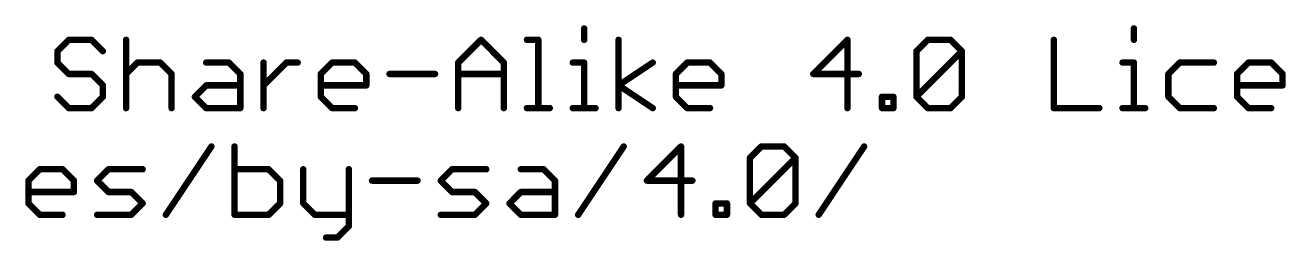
# Model space of a CAD drawing. Extents: x -119 to 13, y -18 to 17.
# Drawn here: x -46.44 to -16.4, y 2 to 7.13 of the extents above; entities that cross this region are included whole.
import ezdxf

# ---------------------------------------------------------------- set-up
doc = ezdxf.new("R2010")
doc.units = 0
doc.layers.add('51', color=53, linetype='CONTINUOUS')

msp = doc.modelspace()

# ---------------------------------------------------------------- linework, layer by layer
at = {"layer": '51', "const_width": 0.1524}
for points in [[(-33.12, 7.0544), (-33.12, 6.7832)], [(-20.0227, 7.0544), (-20.0227, 6.7832)], [(-45.3987, 6.7832), (-45.6698, 6.512)], [(-44.8563, 6.7832), (-45.3987, 6.7832)], [(-44.5852, 6.512), (-44.8563, 6.7832)], [(-44.0327, 6.7832), (-44.0327, 5.1562)], [(-36.1197, 6.2409), (-35.5774, 6.7832)], [(-35.5774, 6.7832), (-35.0351, 6.2409)], [(-34.4826, 6.7832), (-34.2114, 6.7832)], [(-34.2114, 6.7832), (-34.2114, 5.1562)], [(-32.2997, 5.1562), (-32.2997, 6.7832)], [(-26.8476, 6.7832), (-27.6611, 5.9697)], [(-26.8476, 5.1562), (-26.8476, 6.7832)], [(-25.2054, 6.512), (-24.9342, 6.7832)], [(-24.9342, 6.7832), (-24.3919, 6.7832)], [(-24.3919, 6.7832), (-24.1207, 6.512)], [(-21.9311, 6.7832), (-21.9311, 5.1562)], [(-45.6698, 6.512), (-45.6698, 6.2409)], [(-45.6698, 6.2409), (-45.3987, 5.9697)], [(-44.0327, 5.9697), (-43.7615, 6.2409)], [(-43.7615, 6.2409), (-43.2192, 6.2409)], [(-43.2192, 6.2409), (-42.948, 5.9697)], [(-42.1243, 6.2409), (-41.582, 6.2409)], [(-41.582, 6.2409), (-41.3109, 5.9697)], [(-40.7584, 5.1562), (-40.7584, 6.2409)], [(-40.7584, 5.6985), (-40.216, 6.2409)], [(-40.216, 6.2409), (-39.9449, 6.2409)], [(-39.3941, 5.9697), (-39.1229, 6.2409)], [(-39.1229, 6.2409), (-38.5806, 6.2409)], [(-38.5806, 6.2409), (-38.3094, 5.9697)], [(-36.1197, 5.1562), (-36.1197, 6.2409)], [(-35.0351, 6.2409), (-35.0351, 5.1562)], [(-33.3912, 6.2409), (-33.12, 6.2409)], [(-33.12, 6.2409), (-33.12, 5.1562)], [(-32.2997, 5.6985), (-31.4862, 6.2409)], [(-30.9354, 5.9697), (-30.6643, 6.2409)], [(-30.6643, 6.2409), (-30.1219, 6.2409)], [(-30.1219, 6.2409), (-29.8508, 5.9697)], [(-25.2054, 5.4274), (-25.2054, 6.512)], [(-25.2054, 5.4274), (-24.1207, 6.512)], [(-24.1207, 6.512), (-24.1207, 5.4274)], [(-20.2939, 6.2409), (-20.0227, 6.2409)], [(-20.0227, 6.2409), (-20.0227, 5.1562)], [(-18.9313, 6.2409), (-19.2025, 5.9697)], [(-18.1178, 6.2409), (-18.9313, 6.2409)], [(-17.5653, 5.9697), (-17.2941, 6.2409)], [(-17.2941, 6.2409), (-16.7518, 6.2409)], [(-16.7518, 6.2409), (-16.4807, 5.9697)], [(-45.3987, 5.9697), (-44.8563, 5.9697)], [(-44.8563, 5.9697), (-44.5852, 5.6985)], [(-42.948, 5.9697), (-42.948, 5.1562)], [(-41.3109, 5.9697), (-41.3109, 5.1562)], [(-39.3941, 5.4274), (-39.3941, 5.9697)], [(-38.3094, 5.9697), (-38.3094, 5.6985)], [(-37.7569, 5.9697), (-36.6722, 5.9697)], [(-36.1197, 5.9697), (-35.0351, 5.9697)], [(-30.9354, 5.4274), (-30.9354, 5.9697)], [(-29.8508, 5.9697), (-29.8508, 5.6985)], [(-27.6611, 5.9697), (-26.5764, 5.9697)], [(-19.2025, 5.9697), (-19.2025, 5.4274)], [(-17.5653, 5.4274), (-17.5653, 5.9697)], [(-16.4807, 5.9697), (-16.4807, 5.6985)], [(-44.5852, 5.6985), (-44.5852, 5.4274)], [(-42.3955, 5.4274), (-42.1243, 5.6985)], [(-42.1243, 5.6985), (-41.3109, 5.6985)], [(-38.3094, 5.6985), (-39.3941, 5.6985)], [(-31.4862, 5.1562), (-32.2997, 5.6985)], [(-29.8508, 5.6985), (-30.9354, 5.6985)], [(-16.4807, 5.6985), (-17.5653, 5.6985)], [(-45.3987, 5.1562), (-45.6698, 5.4274)], [(-44.5852, 5.4274), (-44.8563, 5.1562)], [(-42.1243, 5.1562), (-42.3955, 5.4274)], [(-39.1229, 5.1562), (-39.3941, 5.4274)], [(-30.6643, 5.1562), (-30.9354, 5.4274)], [(-26.024, 5.1562), (-26.024, 5.4274)], [(-26.024, 5.4274), (-25.7528, 5.4274)], [(-25.7528, 5.4274), (-25.7528, 5.1562)], [(-24.9342, 5.1562), (-25.2054, 5.4274)], [(-24.1207, 5.4274), (-24.3919, 5.1562)], [(-19.2025, 5.4274), (-18.9313, 5.1562)], [(-17.2941, 5.1562), (-17.5653, 5.4274)], [(-44.8563, 5.1562), (-45.3987, 5.1562)], [(-41.3109, 5.1562), (-42.1243, 5.1562)], [(-38.5806, 5.1562), (-39.1229, 5.1562)], [(-34.4826, 5.1562), (-33.9403, 5.1562)], [(-33.3912, 5.1562), (-32.8488, 5.1562)], [(-30.1219, 5.1562), (-30.6643, 5.1562)], [(-25.7528, 5.1562), (-26.024, 5.1562)], [(-24.3919, 5.1562), (-24.9342, 5.1562)], [(-21.9311, 5.1562), (-20.8464, 5.1562)], [(-20.2939, 5.1562), (-19.7516, 5.1562)], [(-18.9313, 5.1562), (-18.1178, 5.1562)], [(-16.7518, 5.1562), (-17.2941, 5.1562)], [(-43.0857, 2.6162), (-42.001, 4.2432)], [(-41.4485, 4.2432), (-41.4485, 2.6162)], [(-33.2627, 2.6162), (-32.1781, 4.2432)], [(-30.8121, 4.2432), (-31.6256, 3.4297)], [(-30.8121, 2.6162), (-30.8121, 4.2432)], [(-29.1699, 3.972), (-28.8987, 4.2432)], [(-28.8987, 4.2432), (-28.3564, 4.2432)], [(-28.3564, 4.2432), (-28.0852, 3.972)], [(-27.5327, 2.6162), (-26.448, 4.2432)], [(-29.1699, 2.8874), (-29.1699, 3.972)], [(-29.1699, 2.8874), (-28.0852, 3.972)], [(-28.0852, 3.972), (-28.0852, 2.8874)], [(-46.36, 3.4297), (-46.0888, 3.7009)], [(-46.0888, 3.7009), (-45.5465, 3.7009)], [(-45.5465, 3.7009), (-45.2753, 3.4297)], [(-44.7228, 3.4297), (-44.4517, 3.7009)], [(-44.4517, 3.7009), (-43.6382, 3.7009)], [(-40.635, 3.7009), (-41.4485, 3.7009)], [(-40.3639, 3.4297), (-40.635, 3.7009)], [(-39.8114, 3.7009), (-39.8114, 2.8874)], [(-38.7267, 3.7009), (-38.7267, 2.345)], [(-36.5371, 3.4297), (-36.2659, 3.7009)], [(-36.2659, 3.7009), (-35.4524, 3.7009)], [(-34.6287, 3.7009), (-34.0864, 3.7009)], [(-34.0864, 3.7009), (-33.8152, 3.4297)], [(-46.36, 2.8874), (-46.36, 3.4297)], [(-45.2753, 3.4297), (-45.2753, 3.1585)], [(-44.4517, 3.1585), (-44.7228, 3.4297)], [(-40.3639, 2.8874), (-40.3639, 3.4297)], [(-38.1742, 3.4297), (-37.0896, 3.4297)], [(-36.2659, 3.1585), (-36.5371, 3.4297)], [(-33.8152, 3.4297), (-33.8152, 2.6162)], [(-31.6256, 3.4297), (-30.5409, 3.4297)], [(-45.2753, 3.1585), (-46.36, 3.1585)], [(-43.9093, 3.1585), (-44.4517, 3.1585)], [(-43.6382, 2.8874), (-43.9093, 3.1585)], [(-35.7236, 3.1585), (-36.2659, 3.1585)], [(-35.4524, 2.8874), (-35.7236, 3.1585)], [(-34.8999, 2.8874), (-34.6287, 3.1585)], [(-34.6287, 3.1585), (-33.8152, 3.1585)], [(-46.0888, 2.6162), (-46.36, 2.8874)], [(-43.9093, 2.6162), (-43.6382, 2.8874)], [(-40.635, 2.6162), (-40.3639, 2.8874)], [(-39.8114, 2.8874), (-39.5402, 2.6162)], [(-35.7236, 2.6162), (-35.4524, 2.8874)], [(-34.6287, 2.6162), (-34.8999, 2.8874)], [(-29.9884, 2.6162), (-29.9884, 2.8874)], [(-29.9884, 2.8874), (-29.7173, 2.8874)], [(-29.7173, 2.8874), (-29.7173, 2.6162)], [(-28.8987, 2.6162), (-29.1699, 2.8874)], [(-28.0852, 2.8874), (-28.3564, 2.6162)], [(-45.5465, 2.6162), (-46.0888, 2.6162)], [(-44.7228, 2.6162), (-43.9093, 2.6162)], [(-41.4485, 2.6162), (-40.635, 2.6162)], [(-39.5402, 2.6162), (-38.7267, 2.6162)], [(-38.7267, 2.345), (-38.9979, 2.0739)], [(-36.5371, 2.6162), (-35.7236, 2.6162)], [(-33.8152, 2.6162), (-34.6287, 2.6162)], [(-29.7173, 2.6162), (-29.9884, 2.6162)], [(-28.3564, 2.6162), (-28.8987, 2.6162)], [(-38.9979, 2.0739), (-39.269, 2.0739)]]:
    msp.add_lwpolyline(points, dxfattribs=at)
at = {"layer": '51', "const_width": 0.0762}
for points in [[(-33.0819, 7.0544, 1), (-33.1581, 7.0544)], [(-19.9846, 7.0544, 1), (-20.0608, 7.0544)], [(-45.3987, 6.8213, 1), (-45.3987, 6.7451)], [(-45.3717, 6.7562, 1), (-45.4256, 6.8101)], [(-44.8294, 6.8101, 1), (-44.8833, 6.7562)], [(-44.8563, 6.7451, 1), (-44.8563, 6.8213)], [(-43.9946, 6.7832, 1), (-44.0708, 6.7832)], [(-35.5505, 6.8101, 1), (-35.6044, 6.7562)], [(-35.5505, 6.7562, 1), (-35.6044, 6.8101)], [(-34.4826, 6.8213, 1), (-34.4826, 6.7451)], [(-34.1733, 6.7832, 1), (-34.2495, 6.7832)], [(-34.2114, 6.7451, 1), (-34.2114, 6.8213)], [(-33.1581, 6.7832, 1), (-33.0819, 6.7832)], [(-32.2616, 6.7832, 1), (-32.3378, 6.7832)], [(-26.8095, 6.7832, 1), (-26.8857, 6.7832)], [(-26.8207, 6.7562, 1), (-26.8746, 6.8101)], [(-24.9342, 6.8213, 1), (-24.9342, 6.7451)], [(-24.9073, 6.7562, 1), (-24.9612, 6.8101)], [(-24.3649, 6.8101, 1), (-24.4188, 6.7562)], [(-24.3919, 6.7451, 1), (-24.3919, 6.8213)], [(-21.893, 6.7832, 1), (-21.9692, 6.7832)], [(-20.0608, 6.7832, 1), (-19.9846, 6.7832)], [(-45.6968, 6.539, 1), (-45.6429, 6.4851)], [(-45.6429, 6.2678, 1), (-45.6968, 6.2139)], [(-45.6317, 6.512, 1), (-45.7079, 6.512)], [(-44.6121, 6.4851, 1), (-44.5582, 6.539)], [(-43.7615, 6.279, 1), (-43.7615, 6.2028)], [(-43.7346, 6.2139, 1), (-43.7884, 6.2678)], [(-43.1922, 6.2678, 1), (-43.2461, 6.2139)], [(-43.2192, 6.2028, 1), (-43.2192, 6.279)], [(-42.1243, 6.279, 1), (-42.1243, 6.2028)], [(-41.5551, 6.2678, 1), (-41.609, 6.2139)], [(-41.582, 6.2028, 1), (-41.582, 6.279)], [(-40.7203, 6.2409, 1), (-40.7965, 6.2409)], [(-40.216, 6.279, 1), (-40.216, 6.2028)], [(-40.1891, 6.2139, 1), (-40.243, 6.2678)], [(-39.9449, 6.2028, 1), (-39.9449, 6.279)], [(-39.1229, 6.279, 1), (-39.1229, 6.2028)], [(-39.096, 6.2139, 1), (-39.1498, 6.2678)], [(-38.5536, 6.2678, 1), (-38.6075, 6.2139)], [(-38.5806, 6.2028, 1), (-38.5806, 6.279)], [(-36.0816, 6.2409, 1), (-36.1578, 6.2409)], [(-34.997, 6.2409, 1), (-35.0732, 6.2409)], [(-33.3912, 6.279, 1), (-33.3912, 6.2028)], [(-33.0819, 6.2409, 1), (-33.1581, 6.2409)], [(-33.12, 6.2028, 1), (-33.12, 6.279)], [(-31.4651, 6.2092, 1), (-31.5074, 6.2726)], [(-30.6643, 6.279, 1), (-30.6643, 6.2028)], [(-30.6373, 6.2139, 1), (-30.6912, 6.2678)], [(-30.095, 6.2678, 1), (-30.1489, 6.2139)], [(-30.1219, 6.2028, 1), (-30.1219, 6.279)], [(-25.1673, 6.512, 1), (-25.2435, 6.512)], [(-25.2323, 6.539, 1), (-25.1784, 6.4851)], [(-24.0826, 6.512, 1), (-24.1588, 6.512)], [(-24.0938, 6.4851, 1), (-24.1477, 6.539)], [(-24.1477, 6.4851, 1), (-24.0938, 6.539)], [(-20.2939, 6.279, 1), (-20.2939, 6.2028)], [(-19.9846, 6.2409, 1), (-20.0608, 6.2409)], [(-20.0227, 6.2028, 1), (-20.0227, 6.279)], [(-18.9313, 6.279, 1), (-18.9313, 6.2028)], [(-18.9044, 6.2139, 1), (-18.9582, 6.2678)], [(-18.1178, 6.2028, 1), (-18.1178, 6.279)], [(-17.2941, 6.279, 1), (-17.2941, 6.2028)], [(-17.2672, 6.2139, 1), (-17.3211, 6.2678)], [(-16.7249, 6.2678, 1), (-16.7788, 6.2139)], [(-16.7518, 6.2028, 1), (-16.7518, 6.279)], [(-45.7079, 6.2409, 1), (-45.6317, 6.2409)], [(-45.3987, 6.0078, 1), (-45.3987, 5.9316)], [(-45.4256, 5.9428, 1), (-45.3717, 5.9966)], [(-44.8294, 5.9966, 1), (-44.8833, 5.9428)], [(-44.8563, 5.9316, 1), (-44.8563, 6.0078)], [(-44.0596, 5.9966, 1), (-44.0057, 5.9428)], [(-42.9099, 5.9697, 1), (-42.9861, 5.9697)], [(-42.975, 5.9428, 1), (-42.9211, 5.9966)], [(-41.2728, 5.9697, 1), (-41.349, 5.9697)], [(-41.3378, 5.9428, 1), (-41.2839, 5.9966)], [(-39.356, 5.9697, 1), (-39.4322, 5.9697)], [(-39.421, 5.9966, 1), (-39.3671, 5.9428)], [(-38.2713, 5.9697, 1), (-38.3475, 5.9697)], [(-38.3363, 5.9428, 1), (-38.2825, 5.9966)], [(-37.7569, 6.0078, 1), (-37.7569, 5.9316)], [(-36.6722, 5.9316, 1), (-36.6722, 6.0078)], [(-36.1467, 6.2678, 1), (-36.0928, 6.2139)], [(-36.1197, 6.0078, 1), (-36.1197, 5.9316)], [(-35.062, 6.2139, 1), (-35.0081, 6.2678)], [(-35.0351, 5.9316, 1), (-35.0351, 6.0078)], [(-30.8973, 5.9697, 1), (-30.9735, 5.9697)], [(-30.9624, 5.9966, 1), (-30.9085, 5.9428)], [(-29.8127, 5.9697, 1), (-29.8889, 5.9697)], [(-29.8777, 5.9428, 1), (-29.8238, 5.9966)], [(-27.6611, 6.0078, 1), (-27.6611, 5.9316)], [(-27.688, 5.9966, 1), (-27.6342, 5.9428)], [(-26.5764, 5.9316, 1), (-26.5764, 6.0078)], [(-19.1644, 5.9697, 1), (-19.2406, 5.9697)], [(-19.2294, 5.9966, 1), (-19.1755, 5.9428)], [(-17.5272, 5.9697, 1), (-17.6034, 5.9697)], [(-17.5923, 5.9966, 1), (-17.5384, 5.9428)], [(-16.4426, 5.9697, 1), (-16.5188, 5.9697)], [(-16.5076, 5.9428, 1), (-16.4537, 5.9966)], [(-44.5471, 5.6985, 1), (-44.6233, 5.6985)], [(-44.6121, 5.6716, 1), (-44.5582, 5.7255)], [(-42.1243, 5.7366, 1), (-42.1243, 5.6604)], [(-42.0974, 5.6716, 1), (-42.1513, 5.7255)], [(-41.3109, 5.6604, 1), (-41.3109, 5.7366)], [(-40.7853, 5.7255, 1), (-40.7314, 5.6716)], [(-39.3941, 5.7366, 1), (-39.3941, 5.6604)], [(-38.3475, 5.6985, 1), (-38.2713, 5.6985)], [(-38.3094, 5.6604, 1), (-38.3094, 5.7366)], [(-32.2786, 5.7302, 1), (-32.3208, 5.6668)], [(-32.3208, 5.7302, 1), (-32.2786, 5.6668)], [(-30.9354, 5.7366, 1), (-30.9354, 5.6604)], [(-29.8889, 5.6985, 1), (-29.8127, 5.6985)], [(-29.8508, 5.6604, 1), (-29.8508, 5.7366)], [(-17.5653, 5.7366, 1), (-17.5653, 5.6604)], [(-16.5188, 5.6985, 1), (-16.4426, 5.6985)], [(-16.4807, 5.6604, 1), (-16.4807, 5.7366)], [(-45.6429, 5.4543, 1), (-45.6968, 5.4004)], [(-44.6233, 5.4274, 1), (-44.5471, 5.4274)], [(-44.5582, 5.4004, 1), (-44.6121, 5.4543)], [(-42.3686, 5.4543, 1), (-42.4225, 5.4004)], [(-42.4225, 5.4543, 1), (-42.3686, 5.4004)], [(-39.3671, 5.4543, 1), (-39.421, 5.4004)], [(-39.4322, 5.4274, 1), (-39.356, 5.4274)], [(-30.9085, 5.4543, 1), (-30.9624, 5.4004)], [(-30.9735, 5.4274, 1), (-30.8973, 5.4274)], [(-25.9859, 5.4274, 1), (-26.0621, 5.4274)], [(-26.024, 5.4655, 1), (-26.024, 5.3893)], [(-25.7147, 5.4274, 1), (-25.7909, 5.4274)], [(-25.7528, 5.3893, 1), (-25.7528, 5.4655)], [(-25.1784, 5.4543, 1), (-25.2323, 5.4004)], [(-25.2323, 5.4543, 1), (-25.1784, 5.4004)], [(-25.2435, 5.4274, 1), (-25.1673, 5.4274)], [(-24.1588, 5.4274, 1), (-24.0826, 5.4274)], [(-24.0938, 5.4004, 1), (-24.1477, 5.4543)], [(-19.1755, 5.4543, 1), (-19.2294, 5.4004)], [(-19.2406, 5.4274, 1), (-19.1644, 5.4274)], [(-17.5384, 5.4543, 1), (-17.5923, 5.4004)], [(-17.6034, 5.4274, 1), (-17.5272, 5.4274)], [(-45.3987, 5.1943, 1), (-45.3987, 5.1181)], [(-45.4256, 5.1293, 1), (-45.3717, 5.1831)], [(-44.8833, 5.1831, 1), (-44.8294, 5.1293)], [(-44.8563, 5.1181, 1), (-44.8563, 5.1943)], [(-44.0708, 5.1562, 1), (-43.9946, 5.1562)], [(-42.9861, 5.1562, 1), (-42.9099, 5.1562)], [(-42.1243, 5.1943, 1), (-42.1243, 5.1181)], [(-42.1513, 5.1293, 1), (-42.0974, 5.1831)], [(-41.349, 5.1562, 1), (-41.2728, 5.1562)], [(-41.3109, 5.1181, 1), (-41.3109, 5.1943)], [(-40.7965, 5.1562, 1), (-40.7203, 5.1562)], [(-39.1229, 5.1943, 1), (-39.1229, 5.1181)], [(-39.1498, 5.1293, 1), (-39.096, 5.1831)], [(-38.5806, 5.1181, 1), (-38.5806, 5.1943)], [(-36.1578, 5.1562, 1), (-36.0816, 5.1562)], [(-35.0732, 5.1562, 1), (-34.997, 5.1562)], [(-34.4826, 5.1943, 1), (-34.4826, 5.1181)], [(-34.2495, 5.1562, 1), (-34.1733, 5.1562)], [(-33.9403, 5.1181, 1), (-33.9403, 5.1943)], [(-33.3912, 5.1943, 1), (-33.3912, 5.1181)], [(-33.1581, 5.1562, 1), (-33.0819, 5.1562)], [(-32.8488, 5.1181, 1), (-32.8488, 5.1943)], [(-32.3378, 5.1562, 1), (-32.2616, 5.1562)], [(-31.5074, 5.1245, 1), (-31.4651, 5.1879)], [(-30.6643, 5.1943, 1), (-30.6643, 5.1181)], [(-30.6912, 5.1293, 1), (-30.6373, 5.1831)], [(-30.1219, 5.1181, 1), (-30.1219, 5.1943)], [(-26.8857, 5.1562, 1), (-26.8095, 5.1562)], [(-26.024, 5.1943, 1), (-26.024, 5.1181)], [(-26.0621, 5.1562, 1), (-25.9859, 5.1562)], [(-25.7909, 5.1562, 1), (-25.7147, 5.1562)], [(-25.7528, 5.1181, 1), (-25.7528, 5.1943)], [(-24.9342, 5.1943, 1), (-24.9342, 5.1181)], [(-24.9612, 5.1293, 1), (-24.9073, 5.1831)], [(-24.4188, 5.1831, 1), (-24.3649, 5.1293)], [(-24.3919, 5.1181, 1), (-24.3919, 5.1943)], [(-21.9311, 5.1943, 1), (-21.9311, 5.1181)], [(-21.9692, 5.1562, 1), (-21.893, 5.1562)], [(-20.8464, 5.1181, 1), (-20.8464, 5.1943)], [(-20.2939, 5.1943, 1), (-20.2939, 5.1181)], [(-20.0608, 5.1562, 1), (-19.9846, 5.1562)], [(-19.7516, 5.1181, 1), (-19.7516, 5.1943)], [(-18.9313, 5.1943, 1), (-18.9313, 5.1181)], [(-18.9582, 5.1293, 1), (-18.9044, 5.1831)], [(-18.1178, 5.1181, 1), (-18.1178, 5.1943)], [(-17.2941, 5.1943, 1), (-17.2941, 5.1181)], [(-17.3211, 5.1293, 1), (-17.2672, 5.1831)], [(-16.7518, 5.1181, 1), (-16.7518, 5.1943)], [(-41.9693, 4.2221, 1), (-42.0327, 4.2643)], [(-41.4104, 4.2432, 1), (-41.4866, 4.2432)], [(-32.1464, 4.2221, 1), (-32.2098, 4.2643)], [(-30.774, 4.2432, 1), (-30.8502, 4.2432)], [(-30.7852, 4.2162, 1), (-30.839, 4.2701)], [(-28.8987, 4.2813, 1), (-28.8987, 4.2051)], [(-28.8718, 4.2162, 1), (-28.9256, 4.2701)], [(-28.3294, 4.2701, 1), (-28.3833, 4.2162)], [(-28.3564, 4.2051, 1), (-28.3564, 4.2813)], [(-26.4163, 4.2221, 1), (-26.4797, 4.2643)], [(-29.1318, 3.972, 1), (-29.208, 3.972)], [(-29.1968, 3.999, 1), (-29.1429, 3.9451)], [(-28.0471, 3.972, 1), (-28.1233, 3.972)], [(-28.0583, 3.9451, 1), (-28.1121, 3.999)], [(-28.1121, 3.9451, 1), (-28.0583, 3.999)], [(-46.0888, 3.739, 1), (-46.0888, 3.6628)], [(-46.0619, 3.6739, 1), (-46.1158, 3.7278)], [(-45.5196, 3.7278, 1), (-45.5734, 3.6739)], [(-45.5465, 3.6628, 1), (-45.5465, 3.739)], [(-44.4517, 3.739, 1), (-44.4517, 3.6628)], [(-44.4247, 3.6739, 1), (-44.4786, 3.7278)], [(-43.6382, 3.6628, 1), (-43.6382, 3.739)], [(-41.4485, 3.739, 1), (-41.4485, 3.6628)], [(-40.6081, 3.7278, 1), (-40.662, 3.6739)], [(-40.635, 3.6628, 1), (-40.635, 3.739)], [(-39.7733, 3.7009, 1), (-39.8495, 3.7009)], [(-38.6886, 3.7009, 1), (-38.7648, 3.7009)], [(-36.2659, 3.739, 1), (-36.2659, 3.6628)], [(-36.239, 3.6739, 1), (-36.2928, 3.7278)], [(-35.4524, 3.6628, 1), (-35.4524, 3.739)], [(-34.6287, 3.739, 1), (-34.6287, 3.6628)], [(-34.0595, 3.7278, 1), (-34.1134, 3.6739)], [(-34.0864, 3.6628, 1), (-34.0864, 3.739)], [(-46.3219, 3.4297, 1), (-46.3981, 3.4297)], [(-46.3869, 3.4566, 1), (-46.3331, 3.4028)], [(-45.2372, 3.4297, 1), (-45.3134, 3.4297)], [(-45.3023, 3.4028, 1), (-45.2484, 3.4566)], [(-44.6959, 3.4566, 1), (-44.7498, 3.4028)], [(-44.7498, 3.4566, 1), (-44.6959, 3.4028)], [(-40.3258, 3.4297, 1), (-40.402, 3.4297)], [(-40.3908, 3.4028, 1), (-40.3369, 3.4566)], [(-38.1742, 3.4678, 1), (-38.1742, 3.3916)], [(-37.0896, 3.3916, 1), (-37.0896, 3.4678)], [(-36.5101, 3.4566, 1), (-36.564, 3.4028)], [(-36.564, 3.4566, 1), (-36.5101, 3.4028)], [(-33.7771, 3.4297, 1), (-33.8533, 3.4297)], [(-33.8422, 3.4028, 1), (-33.7883, 3.4566)], [(-31.6256, 3.4678, 1), (-31.6256, 3.3916)], [(-31.6525, 3.4566, 1), (-31.5986, 3.4028)], [(-30.5409, 3.3916, 1), (-30.5409, 3.4678)], [(-46.36, 3.1966, 1), (-46.36, 3.1204)], [(-45.3134, 3.1585, 1), (-45.2372, 3.1585)], [(-45.2753, 3.1204, 1), (-45.2753, 3.1966)], [(-44.4517, 3.1966, 1), (-44.4517, 3.1204)], [(-44.4786, 3.1316, 1), (-44.4247, 3.1855)], [(-43.8824, 3.1855, 1), (-43.9363, 3.1316)], [(-43.9093, 3.1204, 1), (-43.9093, 3.1966)], [(-36.2659, 3.1966, 1), (-36.2659, 3.1204)], [(-36.2928, 3.1316, 1), (-36.239, 3.1855)], [(-35.6966, 3.1855, 1), (-35.7505, 3.1316)], [(-35.7236, 3.1204, 1), (-35.7236, 3.1966)], [(-34.6287, 3.1966, 1), (-34.6287, 3.1204)], [(-34.6018, 3.1316, 1), (-34.6557, 3.1855)], [(-33.8152, 3.1204, 1), (-33.8152, 3.1966)], [(-46.3331, 2.9143, 1), (-46.3869, 2.8604)], [(-46.3981, 2.8874, 1), (-46.3219, 2.8874)], [(-43.6112, 2.8604, 1), (-43.6651, 2.9143)], [(-43.6651, 2.8604, 1), (-43.6112, 2.9143)], [(-40.402, 2.8874, 1), (-40.3258, 2.8874)], [(-40.3369, 2.8604, 1), (-40.3908, 2.9143)], [(-39.7844, 2.9143, 1), (-39.8383, 2.8604)], [(-39.8495, 2.8874, 1), (-39.7733, 2.8874)], [(-35.4255, 2.8604, 1), (-35.4793, 2.9143)], [(-35.4793, 2.8604, 1), (-35.4255, 2.9143)], [(-34.873, 2.9143, 1), (-34.9268, 2.8604)], [(-34.9268, 2.9143, 1), (-34.873, 2.8604)], [(-29.9503, 2.8874, 1), (-30.0265, 2.8874)], [(-29.9884, 2.9255, 1), (-29.9884, 2.8493)], [(-29.6792, 2.8874, 1), (-29.7554, 2.8874)], [(-29.7173, 2.8493, 1), (-29.7173, 2.9255)], [(-29.1429, 2.9143, 1), (-29.1968, 2.8604)], [(-29.1968, 2.9143, 1), (-29.1429, 2.8604)], [(-29.208, 2.8874, 1), (-29.1318, 2.8874)], [(-28.1233, 2.8874, 1), (-28.0471, 2.8874)], [(-28.0583, 2.8604, 1), (-28.1121, 2.9143)], [(-46.0888, 2.6543, 1), (-46.0888, 2.5781)], [(-46.1158, 2.5893, 1), (-46.0619, 2.6431)], [(-45.5465, 2.5781, 1), (-45.5465, 2.6543)], [(-44.7228, 2.6543, 1), (-44.7228, 2.5781)], [(-43.9363, 2.6431, 1), (-43.8824, 2.5893)], [(-43.9093, 2.5781, 1), (-43.9093, 2.6543)], [(-43.1174, 2.6373, 1), (-43.054, 2.5951)], [(-41.4485, 2.6543, 1), (-41.4485, 2.5781)], [(-41.4866, 2.6162, 1), (-41.4104, 2.6162)], [(-40.662, 2.6431, 1), (-40.6081, 2.5893)], [(-40.635, 2.5781, 1), (-40.635, 2.6543)], [(-39.5402, 2.6543, 1), (-39.5402, 2.5781)], [(-39.5672, 2.5893, 1), (-39.5133, 2.6431)], [(-38.6998, 2.3181, 1), (-38.7537, 2.372)], [(-38.7267, 2.5781, 1), (-38.7267, 2.6543)], [(-36.5371, 2.6543, 1), (-36.5371, 2.5781)], [(-35.7505, 2.6431, 1), (-35.6966, 2.5893)], [(-35.7236, 2.5781, 1), (-35.7236, 2.6543)], [(-34.6287, 2.6543, 1), (-34.6287, 2.5781)], [(-34.6557, 2.5893, 1), (-34.6018, 2.6431)], [(-33.8533, 2.6162, 1), (-33.7771, 2.6162)], [(-33.8152, 2.5781, 1), (-33.8152, 2.6543)], [(-33.2944, 2.6373, 1), (-33.231, 2.5951)], [(-30.8502, 2.6162, 1), (-30.774, 2.6162)], [(-29.9884, 2.6543, 1), (-29.9884, 2.5781)], [(-30.0265, 2.6162, 1), (-29.9503, 2.6162)], [(-29.7554, 2.6162, 1), (-29.6792, 2.6162)], [(-29.7173, 2.5781, 1), (-29.7173, 2.6543)], [(-28.8987, 2.6543, 1), (-28.8987, 2.5781)], [(-28.9256, 2.5893, 1), (-28.8718, 2.6431)], [(-28.3833, 2.6431, 1), (-28.3294, 2.5893)], [(-28.3564, 2.5781, 1), (-28.3564, 2.6543)], [(-27.5644, 2.6373, 1), (-27.501, 2.5951)], [(-39.269, 2.112, 1), (-39.269, 2.0358)], [(-39.0248, 2.1008, 1), (-38.9709, 2.0469)], [(-38.9979, 2.0358, 1), (-38.9979, 2.112)], [(-38.7648, 2.345, 1), (-38.6886, 2.345)]]:
    msp.add_lwpolyline(points, format="xyb", dxfattribs=at)

doc.saveas('drawing.dxf')
